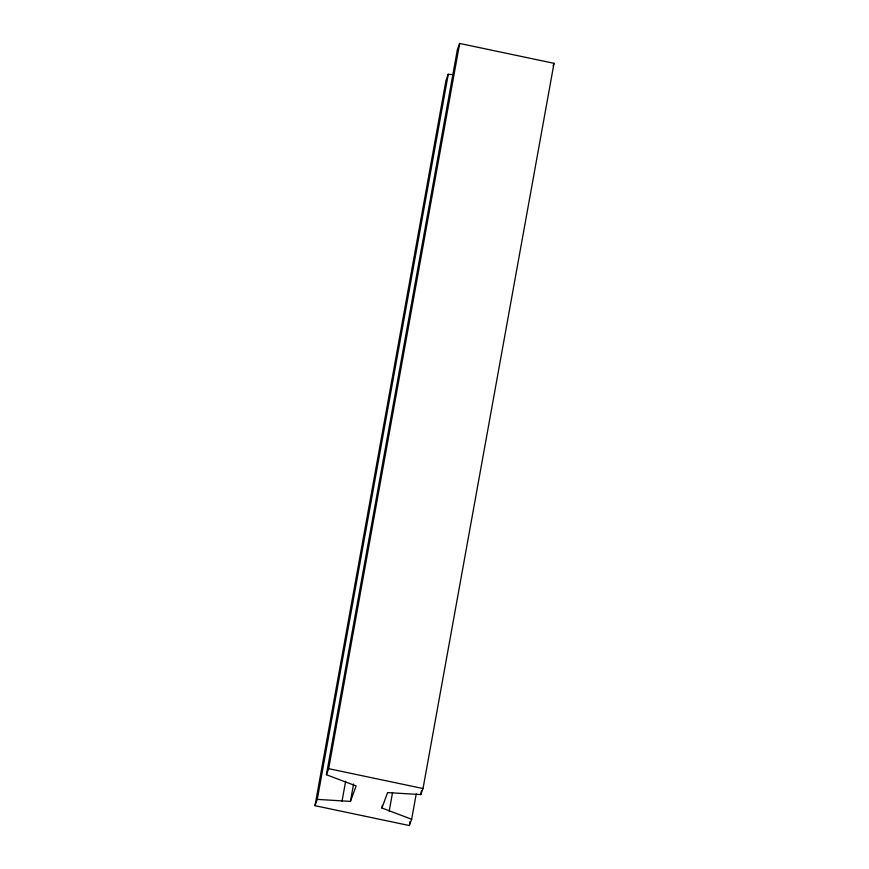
<?xml version="1.0" encoding="UTF-8"?>
<svg xmlns="http://www.w3.org/2000/svg" width="869" height="869" viewBox="0 0 869 869"><rect width="100%" height="100%" fill="white"/><g stroke="black" fill="none" stroke-linecap="round" stroke-linejoin="round"><path stroke-width="1.3" d="M416.229 793.886L411.645 819.261L409.342 825.55L314.98 805.682L445.971 80.459L448.252 74.289L453.466 74.691M314.98 805.682L317.283 799.393L448.252 74.289M317.283 799.393L350.446 801.392L356.149 785.967L326.407 774.724L457.376 49.62L459.658 43.45L554.02 63.318L423.029 788.541L420.77 794.581L387.607 792.593L381.904 808.007L411.645 819.261M326.407 774.724L328.667 768.674L459.658 43.45M342.017 801.272L345.634 781.242M350.446 801.392L353.585 784.023M381.904 808.007L382.382 805.335M389.193 811.211L392.571 792.517M409.342 825.55L410.059 821.542M420.77 794.581L421.487 790.584M553.108 65.783L554.02 63.318M328.667 768.674L423.029 788.541"/></g></svg>
